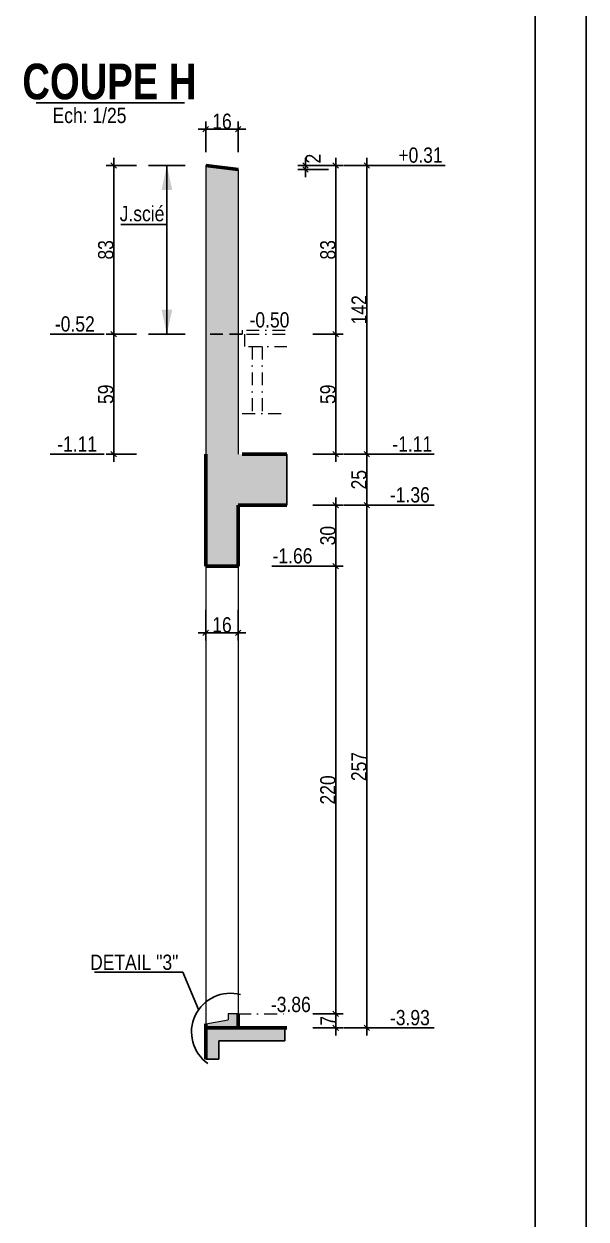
# Model space of a CAD drawing. Header units: millimetres. Extents: x 30537 to 37023, y -37354 to 0.
# Drawn here: x 36471 to 37023, y -35504 to -34329 of the extents above; entities that cross this region are included whole.
import ezdxf
from ezdxf.enums import TextEntityAlignment as Align

# ---------------------------------------------------------------- set-up
doc = ezdxf.new("R2010")
doc.units = ezdxf.units.MM
doc.linetypes.add('CACHEX2', pattern=[19.05, 12.7, -6.35])
doc.linetypes.add('TIRETPTX2', pattern=[50.8, 25.4, -12.7, 0, -12.7])
for name, color, linetype in [('01-Cad  2', 1, 'Continuous'), ('01_cote_gen', 4, 'Continuous'), ('01_linteaux', 2, 'Continuous'), ('01_murs_sup', 2, 'CACHEX2'), ('01_poch_BN', 9, 'Continuous'), ('01_poch_murs', 253, 'Continuous'), ('01_texte', 230, 'Continuous'), ('AA_COTES', 2, 'Continuous')]:
    doc.layers.add(name, color=color, linetype=linetype)
doc.layers.add('01_murs_coup', color=5, linetype='Continuous', lineweight=60)
doc.layers.add('01_tram_axes', color=2, linetype='TIRETPTX2', lineweight=9)
doc.styles.add('ARIAL NA', font='ARIALN.TTF')
doc.styles.add('impact', font='impact.ttf')
doc.styles.add('STYLE2', font='ARIALN.TTF')
doc.dimstyles.new('JB25', dxfattribs={"dimscale": 0.1, "dimtxt": 150, "dimasz": 15, "dimexe": 0.1, "dimexo": 0.1, "dimgap": 0.09, "dimtad": 1, "dimdec": 1, "dimlfac": 0.5, "dimdsep": 46, "dimtxsty": 'STYLE2', "dimblk1": 'BOND_G', "dimblk2": 'BOND_D', "dimsah": 1, "dimcen": 1.5, "dimdle": 0.01, "dimse1": 1, "dimse2": 1, "dimclrd": 4, "dimclre": 2, "dimclrt": 6, "dimazin": 2, "dimtfac": 2.333333, "dimtdec": 1, "dimtix": 1, "dimtmove": 2, "dimatfit": 3, "dimldrblk": 'BOND_G', "dimfxl": 1, "dimtolj": 1, "dimtzin": 0, "dimarcsym": 0})

# ---------------------------------------------------------------- blocks, each defined once
blk = doc.blocks.new('BOND_G')
at = {"layer": 'AA_COTES', "color": 0}
for p, q in [((0, -5), (0, 15)), ((5, 0), (-5, 0)), ((1.77, 1.77), (-1.77, -1.77))]:
    blk.add_line(p, q, dxfattribs=at)
blk = doc.blocks.new('BOND_D')
at = {"layer": 'AA_COTES', "color": 0}
for p, q in [((5, 0), (-5, 0)), ((-1.77, -1.77), (1.77, 1.77)), ((0, 5), (0, -15))]:
    blk.add_line(p, q, dxfattribs=at)
blk = doc.blocks.new('*D4354')
at = {"layer": '01_cote_gen', "color": 4, "lineweight": -2, "ltscale": 0.1, "transparency": 16777216}
blk.add_line((36680.1, -34927.7), (36651.1, -34927.7), dxfattribs=at)
at = {"layer": 'Defpoints', "color": 0, "ltscale": 0.1, "transparency": 16777216}
for p in [(36649.6, -34927.7), (36649.6, -34944.6), (36681.6, -34944.6)]:
    blk.add_point(p, dxfattribs=at)
at = {"layer": '01_cote_gen', "color": 4, "lineweight": -2, "ltscale": 0.1, "transparency": 16777216, "xscale": 1.5, "yscale": 1.5, "zscale": 1.5, "rotation": 180}
blk.add_blockref('BOND_D', (36649.6, -34927.7), dxfattribs=at)
at = {"layer": '01_cote_gen', "color": 4, "lineweight": -2, "ltscale": 0.1, "transparency": 16777216, "xscale": 1.5, "yscale": 1.5, "zscale": 1.5}
blk.add_blockref('BOND_G', (36681.6, -34927.7), dxfattribs=at)
at = {"layer": '01_cote_gen', "color": 6, "ltscale": 0.1, "transparency": 16777216, "insert": (36665.6, -34920), "char_height": 15, "attachment_point": 5, "style": 'STYLE2'}
blk.add_mtext('\\A1;16', dxfattribs=at)
blk = doc.blocks.new('*D4020')
at = {"layer": '01_cote_gen', "color": 4, "lineweight": -2, "ltscale": 0.1, "transparency": 16777216}
blk.add_line((36747.6, -34470.7), (36747.6, -34469.7), dxfattribs=at)
at = {"layer": 'Defpoints', "color": 0, "ltscale": 0.1, "transparency": 16777216}
for p in [(36646.1, -34468.2), (36682.1, -34472.2), (36747.6, -34468.2)]:
    blk.add_point(p, dxfattribs=at)
at = {"layer": '01_cote_gen', "color": 4, "lineweight": -2, "ltscale": 0.1, "transparency": 16777216, "xscale": 1.5, "yscale": 1.5, "zscale": 1.5}
for name, p, rotation in [('BOND_D', (36747.6, -34468.2), 90), ('BOND_G', (36747.6, -34472.2), 270)]:
    blk.add_blockref(name, p, dxfattribs=dict(at, rotation=rotation))
at = {"layer": '01_cote_gen', "color": 6, "ltscale": 0.1, "transparency": 16777216, "insert": (36755.1, -34461.5), "char_height": 15, "attachment_point": 5, "rotation": 90, "style": 'STYLE2'}
blk.add_mtext('\\A1;2', dxfattribs=at)
blk = doc.blocks.new('*D4355')
at = {"layer": '01_cote_gen', "color": 4, "lineweight": -2, "ltscale": 0.1, "transparency": 16777216}
blk.add_line((36559.2, -34750.7), (36559.2, -34635.7), dxfattribs=at)
at = {"layer": 'Defpoints', "color": 0, "ltscale": 0.1, "transparency": 16777216}
for p in [(36559.2, -34634.2), (36667.6, -34634.2), (36681.6, -34752.2)]:
    blk.add_point(p, dxfattribs=at)
at = {"layer": '01_cote_gen', "color": 4, "lineweight": -2, "ltscale": 0.1, "transparency": 16777216, "xscale": 1.5, "yscale": 1.5, "zscale": 1.5}
for name, p, rotation in [('BOND_D', (36559.2, -34634.2), 90), ('BOND_G', (36559.2, -34752.2), 270)]:
    blk.add_blockref(name, p, dxfattribs=dict(at, rotation=rotation))
at = {"layer": '01_cote_gen', "color": 6, "ltscale": 0.1, "transparency": 16777216, "insert": (36551.5, -34693.2), "char_height": 15, "attachment_point": 5, "rotation": 90, "style": 'STYLE2'}
blk.add_mtext('\\A1;59', dxfattribs=at)
blk = doc.blocks.new('*D4021')
at = {"layer": '01_cote_gen', "color": 4, "lineweight": -2, "ltscale": 0.1, "transparency": 16777216}
blk.add_line((36559.2, -34632.7), (36559.2, -34469.7), dxfattribs=at)
at = {"layer": 'Defpoints', "color": 0, "ltscale": 0.1, "transparency": 16777216}
for p in [(36559.2, -34468.2), (36651.6, -34468.2), (36582, -34634.2)]:
    blk.add_point(p, dxfattribs=at)
at = {"layer": '01_cote_gen', "color": 4, "lineweight": -2, "ltscale": 0.1, "transparency": 16777216, "xscale": 1.5, "yscale": 1.5, "zscale": 1.5}
for name, p, rotation in [('BOND_D', (36559.2, -34468.2), 90), ('BOND_G', (36559.2, -34634.2), 270)]:
    blk.add_blockref(name, p, dxfattribs=dict(at, rotation=rotation))
at = {"layer": '01_cote_gen', "color": 6, "ltscale": 0.1, "transparency": 16777216, "insert": (36551.5, -34551.2), "char_height": 15, "attachment_point": 5, "rotation": 90, "style": 'STYLE2'}
blk.add_mtext('\\A1;83', dxfattribs=at)
blk = doc.blocks.new('*D4022')
at = {"layer": '01_cote_gen', "color": 4, "lineweight": -2, "ltscale": 0.1, "transparency": 16777216}
blk.add_line((36807.9, -34469.7), (36807.9, -34750.7), dxfattribs=at)
at = {"layer": 'Defpoints', "color": 0, "ltscale": 0.1, "transparency": 16777216}
for p in [(36647.6, -34468.2), (36705.5, -34752.2), (36807.9, -34752.2)]:
    blk.add_point(p, dxfattribs=at)
at = {"layer": '01_cote_gen', "color": 4, "lineweight": -2, "ltscale": 0.1, "transparency": 16777216, "xscale": 1.5, "yscale": 1.5, "zscale": 1.5}
for name, p, rotation in [('BOND_G', (36807.9, -34468.2), 90), ('BOND_D', (36807.9, -34752.2), 270)]:
    blk.add_blockref(name, p, dxfattribs=dict(at, rotation=rotation))
at = {"layer": '01_cote_gen', "color": 6, "ltscale": 0.1, "transparency": 16777216, "insert": (36800.3, -34610.2), "char_height": 15, "attachment_point": 5, "rotation": 90, "style": 'STYLE2'}
blk.add_mtext('\\A1;142', dxfattribs=at)
blk = doc.blocks.new('*D4023')
at = {"layer": '01_cote_gen', "color": 4, "lineweight": -2, "ltscale": 0.1, "transparency": 16777216}
blk.add_line((36777.3, -34469.7), (36777.3, -34632.7), dxfattribs=at)
at = {"layer": 'Defpoints', "color": 0, "ltscale": 0.1, "transparency": 16777216}
for p in [(36647.6, -34468.2), (36665.6, -34634.2), (36777.3, -34634.2)]:
    blk.add_point(p, dxfattribs=at)
at = {"layer": '01_cote_gen', "color": 4, "lineweight": -2, "ltscale": 0.1, "transparency": 16777216, "xscale": 1.5, "yscale": 1.5, "zscale": 1.5}
for name, p, rotation in [('BOND_G', (36777.3, -34468.2), 90), ('BOND_D', (36777.3, -34634.2), 270)]:
    blk.add_blockref(name, p, dxfattribs=dict(at, rotation=rotation))
at = {"layer": '01_cote_gen', "color": 6, "ltscale": 0.1, "transparency": 16777216, "insert": (36769.7, -34551.2), "char_height": 15, "attachment_point": 5, "rotation": 90, "style": 'STYLE2'}
blk.add_mtext('\\A1;83', dxfattribs=at)
blk = doc.blocks.new('*D4356')
at = {"layer": '01_cote_gen', "color": 4, "lineweight": -2, "ltscale": 0.1, "transparency": 16777216}
blk.add_line((36777.3, -34635.7), (36777.3, -34750.7), dxfattribs=at)
at = {"layer": 'Defpoints', "color": 0, "ltscale": 0.1, "transparency": 16777216}
for p in [(36769.8, -34634.2), (36729.4, -34752.2), (36777.3, -34752.2)]:
    blk.add_point(p, dxfattribs=at)
at = {"layer": '01_cote_gen', "color": 4, "lineweight": -2, "ltscale": 0.1, "transparency": 16777216, "xscale": 1.5, "yscale": 1.5, "zscale": 1.5}
for name, p, rotation in [('BOND_G', (36777.3, -34634.2), 90), ('BOND_D', (36777.3, -34752.2), 270)]:
    blk.add_blockref(name, p, dxfattribs=dict(at, rotation=rotation))
at = {"layer": '01_cote_gen', "color": 6, "ltscale": 0.1, "transparency": 16777216, "insert": (36769.7, -34693.2), "char_height": 15, "attachment_point": 5, "rotation": 90, "style": 'STYLE2'}
blk.add_mtext('\\A1;59', dxfattribs=at)
blk = doc.blocks.new('*D4024')
at = {"layer": '01_cote_gen', "color": 4, "lineweight": -2, "ltscale": 0.1, "transparency": 16777216}
blk.add_line((36807.9, -34753.7), (36807.9, -34800.7), dxfattribs=at)
at = {"layer": 'Defpoints', "color": 0, "ltscale": 0.1, "transparency": 16777216}
for p in [(36785.4, -34752.2), (36785.4, -34802.2), (36807.9, -34802.2)]:
    blk.add_point(p, dxfattribs=at)
at = {"layer": '01_cote_gen', "color": 4, "lineweight": -2, "ltscale": 0.1, "transparency": 16777216, "xscale": 1.5, "yscale": 1.5, "zscale": 1.5}
for name, p, rotation in [('BOND_G', (36807.9, -34752.2), 90), ('BOND_D', (36807.9, -34802.2), 270)]:
    blk.add_blockref(name, p, dxfattribs=dict(at, rotation=rotation))
at = {"layer": '01_cote_gen', "color": 6, "ltscale": 0.1, "transparency": 16777216, "insert": (36800.2, -34777.2), "char_height": 15, "attachment_point": 5, "rotation": 90, "style": 'STYLE2'}
blk.add_mtext('\\A1;25', dxfattribs=at)
blk = doc.blocks.new('*D4357')
at = {"layer": '01_cote_gen', "color": 4, "lineweight": -2, "ltscale": 0.1, "transparency": 16777216}
blk.add_line((36807.9, -34803.7), (36807.9, -35314.7), dxfattribs=at)
at = {"layer": 'Defpoints', "color": 0, "ltscale": 0.1, "transparency": 16777216}
for p in [(36785.4, -34802.2), (36729.4, -35316.2), (36807.9, -35316.2)]:
    blk.add_point(p, dxfattribs=at)
at = {"layer": '01_cote_gen', "color": 4, "lineweight": -2, "ltscale": 0.1, "transparency": 16777216, "xscale": 1.5, "yscale": 1.5, "zscale": 1.5}
for name, p, rotation in [('BOND_G', (36807.9, -34802.2), 90), ('BOND_D', (36807.9, -35316.2), 270)]:
    blk.add_blockref(name, p, dxfattribs=dict(at, rotation=rotation))
at = {"layer": '01_cote_gen', "color": 6, "ltscale": 0.1, "transparency": 16777216, "insert": (36800.2, -35059.2), "char_height": 15, "attachment_point": 5, "rotation": 90, "style": 'STYLE2'}
blk.add_mtext('\\A1;257', dxfattribs=at)
blk = doc.blocks.new('*D4358')
at = {"layer": '01_cote_gen', "color": 4, "lineweight": -2, "ltscale": 0.1, "transparency": 16777216}
blk.add_line((36777.3, -34803.7), (36777.3, -34860.7), dxfattribs=at)
at = {"layer": 'Defpoints', "color": 0, "ltscale": 0.1, "transparency": 16777216}
for p in [(36705.5, -34802.2), (36681.6, -34862.2), (36777.3, -34862.2)]:
    blk.add_point(p, dxfattribs=at)
at = {"layer": '01_cote_gen', "color": 4, "lineweight": -2, "ltscale": 0.1, "transparency": 16777216, "xscale": 1.5, "yscale": 1.5, "zscale": 1.5}
for name, p, rotation in [('BOND_G', (36777.3, -34802.2), 90), ('BOND_D', (36777.3, -34862.2), 270)]:
    blk.add_blockref(name, p, dxfattribs=dict(at, rotation=rotation))
at = {"layer": '01_cote_gen', "color": 6, "ltscale": 0.1, "transparency": 16777216, "insert": (36769.7, -34832.2), "char_height": 15, "attachment_point": 5, "rotation": 90, "style": 'STYLE2'}
blk.add_mtext('\\A1;30', dxfattribs=at)
blk = doc.blocks.new('*D4025')
at = {"layer": '01_cote_gen', "color": 4, "lineweight": -2, "ltscale": 0.1, "transparency": 16777216}
blk.add_line((36777.3, -34863.7), (36777.3, -35300.7), dxfattribs=at)
at = {"layer": 'Defpoints', "color": 0, "ltscale": 0.1, "transparency": 16777216}
for p in [(36754.8, -34862.2), (36681.6, -35302.2), (36777.3, -35302.2)]:
    blk.add_point(p, dxfattribs=at)
at = {"layer": '01_cote_gen', "color": 4, "lineweight": -2, "ltscale": 0.1, "transparency": 16777216, "xscale": 1.5, "yscale": 1.5, "zscale": 1.5}
for name, p, rotation in [('BOND_G', (36777.3, -34862.2), 90), ('BOND_D', (36777.3, -35302.2), 270)]:
    blk.add_blockref(name, p, dxfattribs=dict(at, rotation=rotation))
at = {"layer": '01_cote_gen', "color": 6, "ltscale": 0.1, "transparency": 16777216, "insert": (36769.7, -35082.2), "char_height": 15, "attachment_point": 5, "rotation": 90, "style": 'STYLE2'}
blk.add_mtext('\\A1;220', dxfattribs=at)
blk = doc.blocks.new('*D4026')
at = {"layer": '01_cote_gen', "color": 4, "lineweight": -2, "ltscale": 0.1, "transparency": 16777216}
blk.add_line((36651.1, -34432.6), (36680.1, -34432.6), dxfattribs=at)
at = {"layer": 'Defpoints', "color": 0, "ltscale": 0.1, "transparency": 16777216}
for p in [(36681.6, -34432.6), (36649.6, -34468.2), (36681.6, -34472.2)]:
    blk.add_point(p, dxfattribs=at)
at = {"layer": '01_cote_gen', "color": 4, "lineweight": -2, "ltscale": 0.1, "transparency": 16777216, "xscale": 1.5, "yscale": 1.5, "zscale": 1.5, "rotation": 180}
blk.add_blockref('BOND_G', (36649.6, -34432.6), dxfattribs=at)
at = {"layer": '01_cote_gen', "color": 4, "lineweight": -2, "ltscale": 0.1, "transparency": 16777216, "xscale": 1.5, "yscale": 1.5, "zscale": 1.5}
blk.add_blockref('BOND_D', (36681.6, -34432.6), dxfattribs=at)
at = {"layer": '01_cote_gen', "color": 6, "ltscale": 0.1, "transparency": 16777216, "insert": (36665.6, -34424.9), "char_height": 15, "attachment_point": 5, "style": 'STYLE2'}
blk.add_mtext('\\A1;16', dxfattribs=at)
blk = doc.blocks.new('*D4383')
at = {"layer": '01_cote_gen', "color": 4, "lineweight": -2, "ltscale": 0.1, "transparency": 16777216}
blk.add_line((36777.3, -35303.7), (36777.3, -35314.7), dxfattribs=at)
at = {"layer": 'Defpoints', "color": 0, "ltscale": 0.1, "transparency": 16777216}
for p in [(36681.6, -35302.2), (36681.6, -35316.2), (36777.3, -35316.2)]:
    blk.add_point(p, dxfattribs=at)
at = {"layer": '01_cote_gen', "color": 4, "lineweight": -2, "ltscale": 0.1, "transparency": 16777216, "xscale": 1.5, "yscale": 1.5, "zscale": 1.5}
for name, p, rotation in [('BOND_G', (36777.3, -35302.2), 90), ('BOND_D', (36777.3, -35316.2), 270)]:
    blk.add_blockref(name, p, dxfattribs=dict(at, rotation=rotation))
at = {"layer": '01_cote_gen', "color": 6, "ltscale": 0.1, "transparency": 16777216, "insert": (36769.8, -35309.2), "char_height": 15, "attachment_point": 5, "rotation": 90, "style": 'STYLE2'}
blk.add_mtext('\\A1;7', dxfattribs=at)

msp = doc.modelspace()

# ---------------------------------------------------------------- hatches: boundary and pattern name
at = {"layer": '01_poch_BN', "ltscale": 0.1}
h = msp.add_hatch(color=256, dxfattribs=at)
h.dxf.hatch_style = 1
h.paths.add_polyline_path([(36681.59, -34472.17), (36649.59, -34468.17), (36649.59, -34634.17), (36681.59, -34634.17)])
h.paths.add_polyline_path([(36729.36, -34752.17), (36681.59, -34752.17), (36681.59, -34634.17), (36649.59, -34634.17), (36649.59, -34762.21), (36649.59, -34862.17), (36681.59, -34862.17), (36681.59, -34802.17), (36729.36, -34802.17)])
at = {"layer": '01_poch_murs', "ltscale": 0.1}
h = msp.add_hatch(color=256, dxfattribs=at)
h.dxf.hatch_style = 1
h.paths.add_polyline_path([(36727.41, -35316.17), (36649.59, -35316.17), (36649.59, -35347.02), (36662.62, -35347.02), (36662.62, -35328.95), (36727.41, -35328.95)])
h.paths.add_polyline_path([(36681.59, -35302.17), (36671.59, -35302.17), (36671.59, -35308.17), (36649.59, -35312.17), (36649.59, -35316.17), (36681.59, -35316.17)])

# ---------------------------------------------------------------- linework, layer by layer
at = {"layer": '01-Cad  2'}
for p, q in [((37023.29, -33154.02), (37023.29, -35869.02)), ((36973.29, -35869.02), (36973.29, -33204.02))]:
    msp.add_line(p, q, dxfattribs=at)
at = {"layer": '01_linteaux', "lineweight": 0}
for p, q in [((36649.59, -34862.17), (36649.59, -35312.17)), ((36681.59, -34862.17), (36681.59, -35302.17))]:
    msp.add_line(p, q, dxfattribs=at)
at = {"layer": '01_murs_coup', "linetype": 'Continuous', "lineweight": 0}
for p, q in [((36649.59, -34468.17), (36649.59, -34762.21)), ((36681.59, -34472.17), (36681.59, -34752.17)), ((36649.59, -35312.17), (36671.59, -35308.17)), ((36671.59, -35302.17), (36671.59, -35308.17)), ((36681.59, -35302.17), (36671.59, -35302.17))]:
    msp.add_line(p, q, dxfattribs=at)
at = {"layer": '01_murs_coup'}
for p, q in [((36649.59, -34468.17), (36681.59, -34472.17)), ((36649.59, -34752.17), (36649.59, -34862.17)), ((36685.59, -34752.17), (36729.36, -34752.17)), ((36681.59, -34802.17), (36681.59, -34862.17)), ((36681.59, -34802.17), (36729.36, -34802.17)), ((36681.59, -34862.17), (36649.59, -34862.17)), ((36681.59, -35302.17), (36681.59, -35316.17)), ((36649.59, -35312.17), (36649.59, -35347.02)), ((36649.59, -35316.17), (36729.36, -35316.17))]:
    msp.add_line(p, q, dxfattribs=at)
at = {"layer": '01_murs_sup'}
msp.add_line((36685.59, -34634.17), (36649.59, -34634.17), dxfattribs=at)
at = {"layer": '01_poch_BN', "ltscale": 0.1}
for p, q in [((36729.36, -34752.17), (36729.36, -34802.17)), ((36727.41, -35328.95), (36727.41, -35316.17)), ((36662.62, -35347.02), (36662.62, -35328.95)), ((36662.62, -35328.95), (36727.41, -35328.95)), ((36649.59, -35347.02), (36662.62, -35347.02))]:
    msp.add_line(p, q, dxfattribs=at)
at = {"layer": '01_texte'}
for p, q in [((36483.18, -34406.78), (36628.79, -34406.78)), ((36593.44, -34468.17), (36629.52, -34468.17)), ((36611.48, -34468.17), (36611.48, -34634.17)), ((36815.76, -34468.17), (36884.72, -34468.17)), ((36611.48, -34526.19), (36566.29, -34526.19)), ((36496.66, -34634.17), (36549.8, -34634.17)), ((36593.44, -34634.17), (36629.52, -34634.17)), ((36496.66, -34752.17), (36549.8, -34752.17)), ((36815.76, -34752.17), (36874.09, -34752.17)), ((36815.76, -34802.17), (36874.09, -34802.17)), ((36714.44, -34862.17), (36754.84, -34862.17)), ((36627.04, -35261.28), (36540.32, -35261.28)), ((36642.68, -35298.19), (36627.04, -35261.28)), ((36815.76, -35316.17), (36874.09, -35316.17))]:
    msp.add_line(p, q, dxfattribs=at)
msp.add_arc((36673.79, -35320.2), 38.11, 74.78607, 234.73687, dxfattribs=at)
for points in [[(36611.48, -34468.17), (36606.23, -34492.41), (36611.48, -34492.41)], [(36611.48, -34468.17), (36616.73, -34492.41), (36611.48, -34492.41)], [(36611.48, -34634.17), (36606.23, -34609.94), (36611.48, -34609.94)], [(36611.48, -34634.17), (36616.73, -34609.94), (36611.48, -34609.94)]]:
    msp.add_solid(points, dxfattribs=at)
at = {"layer": '01_tram_axes', "ltscale": 0.5}
for p, q in [((36685.59, -34630.17), (36685.59, -34634.17)), ((36687.59, -34634.17), (36687.59, -34646.17)), ((36689.59, -34630.17), (36729.36, -34630.17)), ((36689.59, -34634.17), (36729.36, -34634.17)), ((36691.59, -34646.17), (36729.36, -34646.17)), ((36695.17, -34646.17), (36695.17, -34712.17)), ((36705.17, -34646.17), (36705.17, -34712.17)), ((36685.59, -34712.17), (36729.36, -34712.17)), ((36681.59, -35302.17), (36729.36, -35302.17))]:
    msp.add_line(p, q, dxfattribs=at)

# ---------------------------------------------------------------- texts
at = {"layer": '01_texte', "style": 'impact'}
msp.add_text('COUPE H', height=35, dxfattribs=at).set_placement((36555, -34385.68), align=Align.MIDDLE)
at = {"layer": '01_texte'}
for s, style, p in [('Ech: 1/25', 'STYLE2', (36499.15, -34426.56)), ('+0.31', 'ARIAL NA', (36838.89, -34465.56)), ('J.scié', 'ARIAL NA', (36565.1, -34523.1)), ('-0.52', 'ARIAL NA', (36501.44, -34631.56)), ('-0.50', 'ARIAL NA', (36692.67, -34627.56)), ('-1.11', 'ARIAL NA', (36503.71, -34749.56)), ('-1.11', 'ARIAL NA', (36832.97, -34749.56)), ('-1.36', 'ARIAL NA', (36830.61, -34799.56)), ('-1.66', 'ARIAL NA', (36715.32, -34859.56)), ('DETAIL "3"', 'ARIAL NA', (36536.06, -35259.12)), ('-3.86', 'ARIAL NA', (36713.68, -35300.6)), ('-3.93', 'ARIAL NA', (36830.61, -35313.56))]:
    msp.add_text(s, height=15, dxfattribs=dict(at, style=style)).set_placement(p)

# ---------------------------------------------------------------- dimensions: what is measured, and where the dimension line sits
at = {"layer": '01_cote_gen', "ltscale": 0.1}
dim = msp.add_linear_dim(base=(36681.59, -34432.56), p1=(36649.59, -34468.17), p2=(36681.59, -34472.17), dimstyle='JB25', dxfattribs=at)
dim.commit()
dim.dimension.update_dxf_attribs({"geometry": '*D4026', "text_midpoint": (36665.59, -34424.89)})
for base, p1, p2, angle, picture, middle in [((36559.2, -34468.17), (36582.04, -34634.17), (36651.59, -34468.17), 90, '*D4021', (36551.53, -34551.17)), ((36807.86, -34752.17), (36647.59, -34468.17), (36705.48, -34752.17), 90, '*D4022', (36800.32, -34610.17)), ((36777.34, -34634.17), (36647.59, -34468.17), (36665.59, -34634.17), 90, '*D4023', (36769.67, -34551.17)), ((36559.2, -34634.17), (36681.59, -34752.17), (36667.59, -34634.17), 90, '*D4355', (36551.53, -34693.17)), ((36777.34, -34752.17), (36769.84, -34634.17), (36729.36, -34752.17), 90, '*D4356', (36769.67, -34693.17)), ((36807.86, -34802.17), (36785.36, -34752.17), (36785.36, -34802.17), 90, '*D4024', (36800.19, -34777.17)), ((36777.34, -34862.17), (36705.48, -34802.17), (36681.59, -34862.17), 90, '*D4358', (36769.67, -34832.17)), ((36807.86, -35316.17), (36785.36, -34802.17), (36729.36, -35316.17), 90, '*D4357', (36800.19, -35059.17)), ((36777.34, -35302.17), (36754.84, -34862.17), (36681.59, -35302.17), 90, '*D4025', (36769.67, -35082.17)), ((36649.59, -34927.71), (36681.59, -34944.59), (36649.59, -34944.59), 180, '*D4354', (36665.59, -34920.04)), ((36777.34, -35316.17), (36681.59, -35302.17), (36681.59, -35316.17), 90, '*D4383', (36769.83, -35309.17))]:
    dim = msp.add_linear_dim(base=base, p1=p1, p2=p2, angle=angle, dimstyle='JB25', dxfattribs=at)
    dim.commit()
    dim.dimension.update_dxf_attribs({"geometry": picture, "text_midpoint": middle})
dim = msp.add_linear_dim(base=(36747.6, -34468.17), p1=(36682.08, -34472.17), p2=(36646.08, -34468.17), angle=90, dimstyle='JB25', dxfattribs=at)
dim.commit()
dim.dimension.update_dxf_attribs({"geometry": '*D4020', "text_midpoint": (36755.14, -34461.51), "dimtype": 160})

doc.saveas('drawing.dxf')
